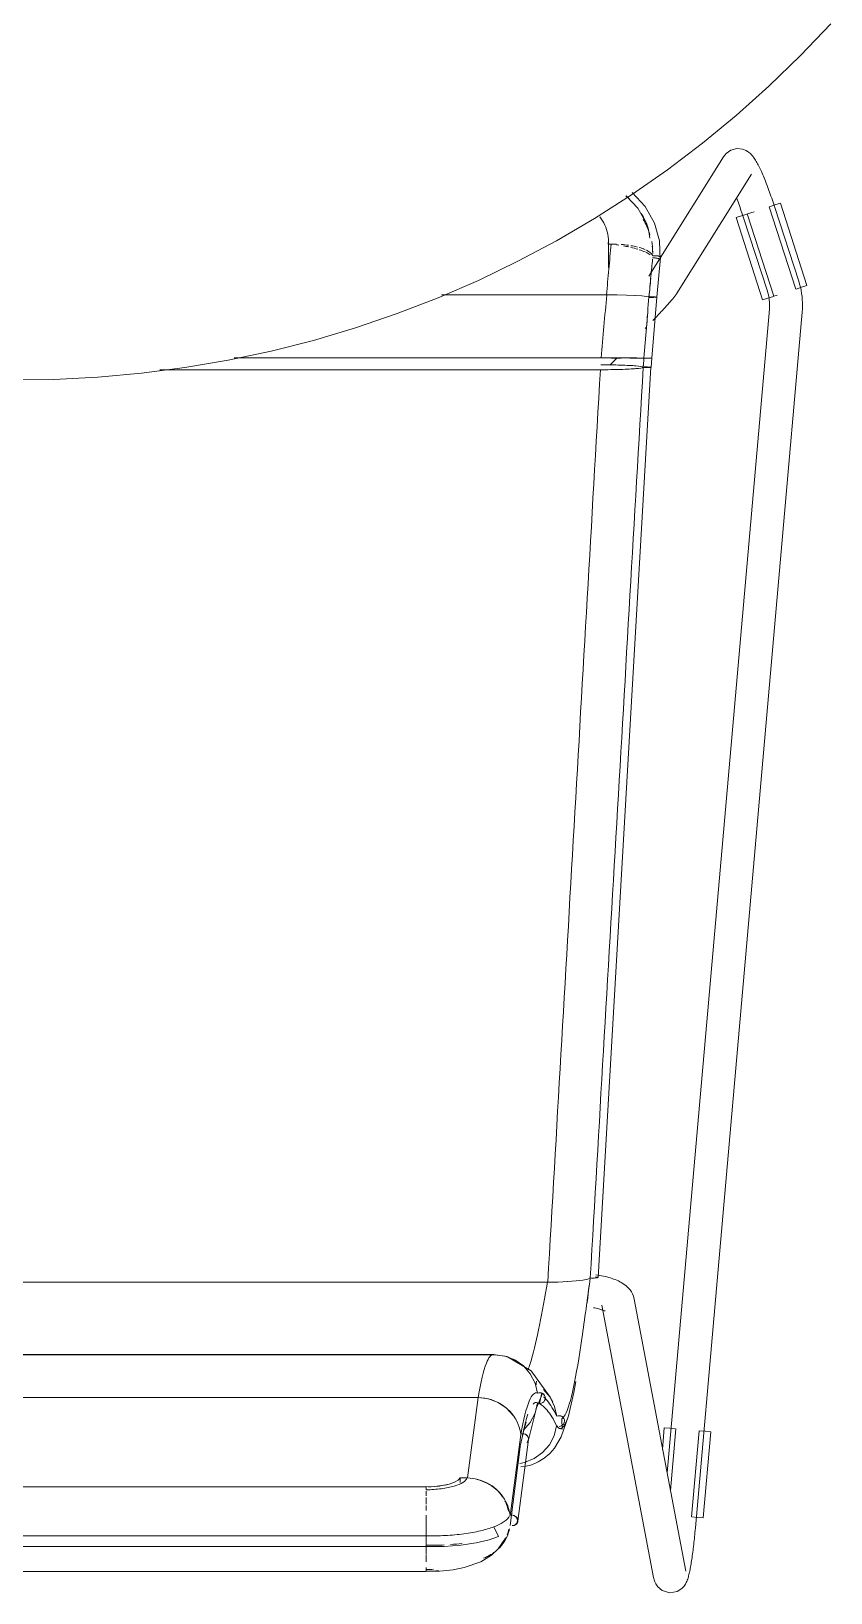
# Model space of a CAD drawing. Header units: millimetres. Extents: x 79795 to 317870, y -36033 to 97293.
# Drawn here: x 216901 to 217192, y 11463 to 12033 of the extents above; entities that cross this region are included whole.
import ezdxf

# ---------------------------------------------------------------- set-up
doc = ezdxf.new("R2010")
doc.units = ezdxf.units.MM
doc.header["$MEASUREMENT"] = 0
doc.layers.add('I-FURN', color=8, linetype='CONTINUOUS', lineweight=9)

msp = doc.modelspace()

# ---------------------------------------------------------------- linework, layer by layer
at = {"layer": 'I-FURN'}
for p, q in [((217181.25, 12023.81), (217192.29, 12035.39)), ((217169.76, 12012.68), (217181.25, 12023.81)), ((217157.83, 12002.02), (217169.76, 12012.68)), ((217145.48, 11991.85), (217157.83, 12002.02)), ((217132.74, 11982.18), (217145.48, 11991.85)), ((217153.23, 11986.95), (217130.2, 11950.18)), ((217154.12, 11988.07), (217153.23, 11986.95)), ((217154.12, 11988.07), (217155.86, 11989.29)), ((217155.86, 11989.29), (217158.08, 11989.88)), ((217158.08, 11989.88), (217160.06, 11989.71)), ((217160.06, 11989.71), (217161.44, 11989.18)), ((217161.44, 11989.18), (217162.35, 11988.62)), ((217162.35, 11988.62), (217162.98, 11988.1)), ((217162.98, 11988.1), (217163.44, 11987.63)), ((217163.44, 11987.63), (217163.81, 11987.21)), ((217163.81, 11987.21), (217164.13, 11986.81)), ((217164.13, 11986.81), (217164.4, 11986.41)), ((217164.4, 11986.41), (217164.66, 11986.03)), ((217164.66, 11986.03), (217164.9, 11985.64)), ((217119.62, 11973.02), (217132.74, 11982.18)), ((217136.09, 11936.99), (217163.4, 11980.58)), ((217164.9, 11985.64), (217165.14, 11985.24)), ((217165.14, 11985.24), (217165.37, 11984.83)), ((217165.37, 11984.83), (217165.6, 11984.4)), ((217165.6, 11984.4), (217165.82, 11983.96)), ((217165.82, 11983.96), (217166.05, 11983.5)), ((217166.05, 11983.5), (217166.29, 11983.03)), ((217166.29, 11983.03), (217166.52, 11982.54)), ((217166.52, 11982.54), (217166.75, 11982.03)), ((217166.75, 11982.03), (217166.99, 11981.5)), ((217166.99, 11981.5), (217167.23, 11980.96)), ((217167.23, 11980.96), (217167.47, 11980.39)), ((217167.47, 11980.39), (217167.72, 11979.82)), ((217167.72, 11979.82), (217167.97, 11979.22)), ((217167.97, 11979.22), (217168.21, 11978.61)), ((217168.21, 11978.61), (217168.47, 11977.98)), ((217168.47, 11977.98), (217168.72, 11977.34)), ((217168.72, 11977.34), (217168.97, 11976.69)), ((217168.97, 11976.69), (217169.23, 11976.03)), ((217169.23, 11976.03), (217169.48, 11975.35)), ((217169.48, 11975.35), (217169.73, 11974.66)), ((217169.73, 11974.66), (217169.99, 11973.96)), ((217106.14, 11964.4), (217119.62, 11973.02)), ((217121.91, 11968.18), (217117.66, 11972.64)), ((217124.6, 11968.76), (217119.85, 11973.91)), ((217158.04, 11971.69), (217158.27, 11971.07)), ((217158.27, 11971.07), (217158.5, 11970.43)), ((217158.5, 11970.43), (217158.74, 11969.78)), ((217158.74, 11969.78), (217158.97, 11969.13)), ((217158.97, 11969.13), (217159.21, 11968.46)), ((217169.99, 11973.96), (217170.24, 11973.25)), ((217169.99, 11968.71), (217171.96, 11969.35)), ((217170.24, 11973.25), (217170.5, 11972.54)), ((217170.5, 11972.54), (217170.75, 11971.82)), ((217170.75, 11971.82), (217171, 11971.09)), ((217171, 11971.09), (217171.25, 11970.35)), ((217171.25, 11970.35), (217171.5, 11969.62)), ((217171.5, 11969.62), (217171.74, 11968.88)), ((217171.96, 11969.35), (217173.91, 11969.98)), ((217173.91, 11969.98), (217183.6, 11939.97)), ((217092.33, 11956.32), (217106.14, 11964.4)), ((217125.28, 11962.35), (217121.91, 11968.18)), ((217127.98, 11962.75), (217124.6, 11968.76)), ((217157.76, 11964.76), (217159.71, 11965.39)), ((217157.76, 11964.76), (217167.45, 11934.76)), ((217159.21, 11968.46), (217159.44, 11967.79)), ((217159.44, 11967.79), (217159.68, 11967.11)), ((217159.68, 11967.11), (217159.91, 11966.42)), ((217159.71, 11965.39), (217161.68, 11966.03)), ((217159.91, 11966.42), (217160.14, 11965.73)), ((217160.14, 11965.73), (217160.37, 11965.04)), ((217160.37, 11965.04), (217160.48, 11964.71)), ((217160.48, 11964.71), (217169.19, 11937.9)), ((217171.49, 11936.06), (217161.8, 11966.07)), ((217164.38, 11966.9), (217161.9, 11966.1)), ((217169.87, 11968.67), (217179.56, 11938.67)), ((217171.74, 11968.88), (217171.89, 11968.42)), ((217180.6, 11941.6), (217171.89, 11968.42)), ((217129.86, 11956.23), (217127.98, 11962.75)), ((217078.21, 11948.8), (217092.33, 11956.32)), ((217111.15, 11955.11), (217112.19, 11955.11)), ((217111.2, 11946.6), (217111.2, 11956.35)), ((217130.14, 11949.32), (217129.86, 11956.23)), ((217063.8, 11941.86), (217078.21, 11948.8)), ((217129.83, 11949.6), (217125.92, 11943.36)), ((217130.27, 11950.21), (217128.85, 11935.72)), ((217049.12, 11935.49), (217063.8, 11941.86)), ((217180.62, 11941.56), (217180.6, 11941.6)), ((217180.95, 11940.47), (217180.62, 11941.56)), ((217181.23, 11939.36), (217180.95, 11940.47)), ((217034.2, 11929.72), (217049.12, 11935.49)), ((217110.5, 11936.55), (217050.38, 11936.55)), ((217050.38, 11936.55), (217110.5, 11936.55)), ((217114.26, 11936.53), (217110.5, 11936.55)), ((217110.62, 11936.55), (217114.35, 11936.53)), ((217114.35, 11936.53), (217117.79, 11936.45)), ((217117.79, 11936.45), (217114.36, 11936.53)), ((217120.89, 11936.34), (217117.79, 11936.45)), ((217117.86, 11936.45), (217120.89, 11936.34)), ((217123.37, 11936.19), (217120.89, 11936.34)), ((217120.93, 11936.34), (217123.37, 11936.19)), ((217125.1, 11936.01), (217123.37, 11936.19)), ((217123.39, 11936.19), (217125.1, 11936.01)), ((217126, 11935.82), (217125.1, 11936.01)), ((217125.11, 11936.01), (217125.99, 11935.82)), ((217125.99, 11935.82), (217126.46, 11935.82)), ((217126.47, 11935.82), (217126, 11935.82)), ((217126.01, 11935.63), (217126.48, 11935.62)), ((217126.48, 11935.62), (217126.01, 11935.63)), ((217126.46, 11935.82), (217126.96, 11935.83)), ((217126.96, 11935.83), (217126.47, 11935.82)), ((217126.48, 11935.62), (217126.98, 11935.62)), ((217126.97, 11935.62), (217126.48, 11935.62)), ((217127.45, 11935.82), (217126.96, 11935.83)), ((217126.96, 11935.83), (217127.45, 11935.82)), ((217127.47, 11935.63), (217126.97, 11935.62)), ((217126.98, 11935.62), (217127.47, 11935.63)), ((217128.84, 11935.72), (217127.02, 11913.52)), ((217127.91, 11935.81), (217127.45, 11935.82)), ((217127.45, 11935.82), (217127.9, 11935.81)), ((217127.47, 11935.63), (217127.92, 11935.64)), ((217127.92, 11935.64), (217127.47, 11935.63)), ((217127.9, 11935.81), (217128.29, 11935.8)), ((217128.29, 11935.8), (217127.91, 11935.81)), ((217128.59, 11935.77), (217128.29, 11935.8)), ((217128.29, 11935.8), (217128.58, 11935.77)), ((217128.3, 11935.65), (217128.59, 11935.67)), ((217128.59, 11935.67), (217128.3, 11935.65)), ((217128.78, 11935.75), (217128.59, 11935.77)), ((217128.59, 11935.67), (217128.78, 11935.7)), ((217128.78, 11935.7), (217128.59, 11935.67)), ((217128.77, 11935.75), (217128.84, 11935.72)), ((217128.85, 11935.72), (217128.78, 11935.75)), ((217128.78, 11935.7), (217128.85, 11935.72)), ((217128.84, 11935.72), (217128.78, 11935.7)), ((217134.56, 11935.01), (217134.33, 11934.75)), ((217134.78, 11935.26), (217134.56, 11935.01)), ((217134.98, 11935.51), (217134.78, 11935.26)), ((217135.17, 11935.74), (217134.98, 11935.51)), ((217135.35, 11935.96), (217135.17, 11935.74)), ((217135.52, 11936.18), (217135.35, 11935.96)), ((217135.7, 11936.41), (217135.52, 11936.18)), ((217135.88, 11936.67), (217135.7, 11936.41)), ((217136.09, 11936.99), (217135.88, 11936.67)), ((217169.4, 11935.39), (217167.45, 11934.76)), ((217169.19, 11937.9), (217169.38, 11937.26)), ((217169.38, 11937.26), (217169.55, 11936.62)), ((217171.37, 11936.02), (217169.4, 11935.39)), ((217169.55, 11936.62), (217169.69, 11935.97)), ((217169.69, 11935.97), (217169.8, 11935.32)), ((217169.8, 11935.32), (217169.89, 11934.67)), ((217172.75, 11936.47), (217171.59, 11936.09)), ((217181.65, 11939.34), (217179.68, 11938.7)), ((217181.47, 11938.25), (217181.23, 11939.36)), ((217181.67, 11937.12), (217181.47, 11938.25)), ((217183.6, 11939.97), (217181.65, 11939.34)), ((217181.82, 11935.99), (217181.67, 11937.12)), ((217181.92, 11934.85), (217181.82, 11935.99)), ((217181.98, 11933.71), (217181.92, 11934.85)), ((217019.06, 11924.54), (217034.2, 11929.72)), ((217129.25, 11929.15), (217128.82, 11928.68)), ((217129.67, 11929.6), (217129.25, 11929.15)), ((217130.08, 11930.04), (217129.67, 11929.6)), ((217130.49, 11930.48), (217130.08, 11930.04)), ((217130.88, 11930.9), (217130.49, 11930.48)), ((217131.26, 11931.32), (217130.88, 11930.9)), ((217131.63, 11931.72), (217131.26, 11931.32)), ((217131.98, 11932.11), (217131.63, 11931.72)), ((217132.33, 11932.49), (217131.98, 11932.11)), ((217132.66, 11932.85), (217132.33, 11932.49)), ((217169.93, 11931.34), (217132.65, 11506.99)), ((217132.97, 11933.2), (217132.66, 11932.85)), ((217133.27, 11933.54), (217132.97, 11933.2)), ((217133.56, 11933.86), (217133.27, 11933.54)), ((217133.83, 11934.17), (217133.56, 11933.86)), ((217134.09, 11934.47), (217133.83, 11934.17)), ((217134.33, 11934.75), (217134.09, 11934.47)), ((217142.94, 11486.97), (217181.89, 11930.29)), ((217169.89, 11934.67), (217169.95, 11934.01)), ((217169.94, 11931.36), (217169.93, 11931.34)), ((217169.98, 11932.02), (217169.94, 11931.36)), ((217169.95, 11934.01), (217169.99, 11933.35)), ((217170, 11932.68), (217169.98, 11932.02)), ((217169.99, 11933.35), (217170, 11932.68)), ((217181.89, 11930.29), (217181.97, 11931.43)), ((217181.97, 11931.43), (217182, 11932.57)), ((217182, 11932.57), (217181.98, 11933.71)), ((217003.72, 11919.98), (217019.06, 11924.54)), ((217125.11, 11924.77), (217124.63, 11924.26)), ((217127.93, 11927.74), (217127.47, 11927.25)), ((217128.37, 11928.21), (217127.93, 11927.74)), ((217128.82, 11928.68), (217128.37, 11928.21)), ((216988.22, 11916.03), (217003.72, 11919.98)), ((216956.8, 11910.02), (216972.57, 11912.71)), ((216972.57, 11912.71), (216988.22, 11916.03)), ((216974.81, 11913.59), (217108.55, 11913.59)), ((217108.55, 11913.59), (216974.81, 11913.59)), ((217108.55, 11913.59), (217112.34, 11913.58)), ((217112.34, 11913.58), (217108.55, 11913.59)), ((217111.78, 11910.91), (217114.12, 11913.34)), ((217112.34, 11913.58), (217115.91, 11913.58)), ((217115.91, 11913.58), (217112.34, 11913.58)), ((217115.9, 11913.47), (217112.34, 11913.46)), ((217112.34, 11913.46), (217115.9, 11913.47)), ((217115.91, 11913.58), (217119.04, 11913.57)), ((217119.04, 11913.57), (217115.91, 11913.58)), ((217121.52, 11913.49), (217119.02, 11913.48)), ((217119.03, 11913.48), (217121.53, 11913.49)), ((217119.04, 11913.57), (217121.54, 11913.56)), ((217121.54, 11913.56), (217119.04, 11913.57)), ((217123.27, 11913.5), (217121.52, 11913.49)), ((217121.53, 11913.49), (217123.28, 11913.5)), ((217123.29, 11913.54), (217121.54, 11913.56)), ((217121.55, 11913.56), (217123.29, 11913.54)), ((217123.29, 11913.54), (217124.18, 11913.53)), ((217124.18, 11913.53), (217123.29, 11913.54)), ((217124.64, 11913.52), (217124.17, 11913.52)), ((217124.17, 11913.52), (217124.64, 11913.52)), ((217124.18, 11913.53), (217124.65, 11913.53)), ((217124.65, 11913.53), (217124.18, 11913.53)), ((217125.14, 11913.51), (217124.64, 11913.52)), ((217124.64, 11913.52), (217125.14, 11913.51)), ((217124.65, 11913.53), (217125.14, 11913.53)), ((217125.15, 11913.53), (217124.65, 11913.53)), ((217125.14, 11913.53), (217125.63, 11913.53)), ((217125.63, 11913.52), (217125.14, 11913.51)), ((217125.14, 11913.51), (217125.63, 11913.52)), ((217125.64, 11913.53), (217125.15, 11913.53)), ((217125.63, 11913.53), (217126.09, 11913.53)), ((217126.08, 11913.52), (217125.63, 11913.52)), ((217125.63, 11913.52), (217126.08, 11913.52)), ((217126.09, 11913.53), (217125.64, 11913.53)), ((217126.46, 11913.52), (217126.08, 11913.52)), ((217126.08, 11913.52), (217126.47, 11913.52)), ((217126.09, 11913.53), (217126.47, 11913.53)), ((217126.47, 11913.53), (217126.09, 11913.53)), ((217126.76, 11913.52), (217126.46, 11913.52)), ((217126.47, 11913.53), (217126.76, 11913.53)), ((217126.76, 11913.53), (217126.47, 11913.53)), ((217126.47, 11913.52), (217126.76, 11913.52)), ((217126.75, 11910.16), (217127.01, 11913.52)), ((217126.76, 11913.53), (217126.95, 11913.52)), ((217126.95, 11913.52), (217126.76, 11913.53)), ((217126.95, 11913.52), (217126.76, 11913.52)), ((217126.76, 11913.52), (217126.95, 11913.52)), ((217126.95, 11913.52), (217127.01, 11913.52)), ((217127.01, 11913.52), (217126.95, 11913.52)), ((217126.95, 11913.52), (217127.02, 11913.52)), ((217127.02, 11913.52), (217126.95, 11913.52)), ((216909.02, 11905.74), (216925, 11906.53)), ((216925, 11906.53), (216940.93, 11907.96)), ((216940.93, 11907.96), (216956.8, 11910.02)), ((216947.71, 11909.27), (217108.29, 11909.27)), ((217108.29, 11909.27), (216947.71, 11909.27)), ((217126.74, 11910.16), (217107.45, 11578.25)), ((217108.29, 11909.27), (217112.07, 11909.3)), ((217112.08, 11911.03), (217108.4, 11911.06)), ((217112.07, 11909.3), (217115.64, 11909.37)), ((217115.63, 11910.95), (217112.08, 11911.03)), ((217118.75, 11910.83), (217115.63, 11910.95)), ((217115.64, 11909.37), (217118.77, 11909.5)), ((217121.25, 11910.67), (217118.75, 11910.83)), ((217118.77, 11909.5), (217121.27, 11909.66)), ((217123, 11910.47), (217121.25, 11910.67)), ((217121.27, 11909.66), (217123.02, 11909.85)), ((217123.9, 11910.26), (217123, 11910.47)), ((217123.02, 11909.85), (217123.91, 11910.06)), ((217124.37, 11910.27), (217123.9, 11910.26)), ((217123.91, 11910.06), (217124.38, 11910.06)), ((217124.87, 11910.27), (217124.37, 11910.27)), ((217124.38, 11910.06), (217124.87, 11910.05)), ((217125.36, 11910.27), (217124.87, 11910.27)), ((217124.87, 11910.05), (217125.36, 11910.06)), ((217125.81, 11910.26), (217125.36, 11910.27)), ((217125.36, 11910.06), (217125.81, 11910.07)), ((217126.19, 11910.24), (217125.81, 11910.26)), ((217125.81, 11910.07), (217126.2, 11910.09)), ((217126.48, 11910.22), (217126.19, 11910.24)), ((217126.2, 11910.09), (217126.49, 11910.11)), ((217126.67, 11910.19), (217126.48, 11910.22)), ((217126.49, 11910.11), (217126.68, 11910.14)), ((217126.74, 11910.16), (217126.67, 11910.19)), ((217126.68, 11910.14), (217126.74, 11910.16)), ((216893.02, 11905.6), (216909.02, 11905.74)), ((216705.64, 11576.54), (217089.04, 11576.54)), ((217089.04, 11576.54), (216705.64, 11576.54)), ((217089.04, 11576.54), (217092.81, 11576.6)), ((217092.81, 11576.6), (217089.12, 11576.54)), ((217092.81, 11576.6), (217096.34, 11576.75)), ((217096.34, 11576.75), (217092.87, 11576.6)), ((217096.34, 11576.75), (217099.44, 11576.99)), ((217099.45, 11576.99), (217096.39, 11576.75)), ((217099.44, 11576.99), (217101.94, 11577.3)), ((217101.94, 11577.3), (217099.48, 11576.99)), ((217101.94, 11577.3), (217103.68, 11577.67)), ((217103.68, 11577.67), (217101.95, 11577.3)), ((217103.68, 11577.67), (217104.59, 11578.07)), ((217104.59, 11578.07), (217103.68, 11577.67)), ((217104.59, 11578.07), (217105.06, 11578.05)), ((217105.06, 11578.05), (217104.59, 11578.07)), ((217105.06, 11578.05), (217105.55, 11578.04)), ((217105.56, 11578.04), (217105.06, 11578.05)), ((217105.55, 11578.04), (217106.05, 11578.05)), ((217106.05, 11578.05), (217105.56, 11578.04)), ((217106.05, 11578.05), (217106.5, 11578.07)), ((217106.51, 11578.07), (217106.05, 11578.05)), ((217106.5, 11578.07), (217106.89, 11578.11)), ((217106.89, 11578.11), (217106.51, 11578.07)), ((217106.91, 11578.4), (217106.54, 11578.44)), ((217106.54, 11578.44), (217106.92, 11578.4)), ((217107.35, 11579.16), (217106.64, 11579.28)), ((217106.89, 11578.11), (217107.19, 11578.15)), ((217107.19, 11578.15), (217106.89, 11578.11)), ((217107.2, 11578.36), (217106.91, 11578.4)), ((217106.92, 11578.4), (217107.21, 11578.36)), ((217108.04, 11579.04), (217107.35, 11579.16)), ((217107.45, 11578.25), (217107.39, 11578.31)), ((217107.39, 11578.31), (217107.45, 11578.25)), ((217108.72, 11578.9), (217108.04, 11579.04)), ((217109.39, 11578.76), (217108.72, 11578.9)), ((217110.05, 11578.61), (217109.39, 11578.76)), ((217110.69, 11578.44), (217110.05, 11578.61)), ((217111.32, 11578.27), (217110.69, 11578.44)), ((217111.94, 11578.09), (217111.32, 11578.27)), ((217112.54, 11577.9), (217111.94, 11578.09)), ((217113.13, 11577.69), (217112.54, 11577.9)), ((217113.71, 11577.47), (217113.13, 11577.69)), ((217114.29, 11577.24), (217113.71, 11577.47)), ((217114.85, 11576.98), (217114.29, 11577.24)), ((217115.4, 11576.71), (217114.85, 11576.98)), ((217115.93, 11576.42), (217115.4, 11576.71)), ((217116.47, 11576.1), (217115.93, 11576.42)), ((217117.01, 11575.74), (217116.47, 11576.1)), ((217117.54, 11575.34), (217117.01, 11575.74)), ((217118.07, 11574.88), (217117.54, 11575.34)), ((217118.59, 11574.37), (217118.07, 11574.88)), ((217119.1, 11573.77), (217118.59, 11574.37)), ((217119.59, 11573.08), (217119.1, 11573.77)), ((217120.02, 11572.29), (217119.59, 11573.08)), ((217120.39, 11571.4), (217120.02, 11572.29)), ((217120.65, 11570.41), (217120.39, 11571.4)), ((217139.46, 11471.12), (217120.65, 11570.41)), ((217106.31, 11567.15), (217105.81, 11567.25)), ((217106.78, 11567.05), (217106.31, 11567.15)), ((217107.22, 11566.94), (217106.78, 11567.05)), ((217107.64, 11566.84), (217107.22, 11566.94)), ((217108.04, 11566.73), (217107.64, 11566.84)), ((217108.4, 11566.62), (217108.04, 11566.73)), ((217108.74, 11566.51), (217108.4, 11566.62)), ((217109.04, 11566.41), (217108.74, 11566.51)), ((217108.85, 11568.17), (217127.67, 11468.88)), ((217109.31, 11566.31), (217109.04, 11566.41)), ((217109.54, 11566.21), (217109.31, 11566.31)), ((217109.74, 11566.12), (217109.54, 11566.21)), ((217109.89, 11566.05), (217109.74, 11566.12)), ((217109.98, 11566), (217109.89, 11566.05)), ((217110.05, 11565.96), (217109.98, 11566)), ((217110.07, 11565.94), (217110.05, 11565.96)), ((216724.94, 11550.04), (217069.73, 11550.04)), ((217069.73, 11550.04), (216724.94, 11550.04)), ((217069.19, 11550.19), (216764.39, 11550.19)), ((217069.19, 11550.19), (217074.23, 11549.39)), ((217073.52, 11549.56), (217069.73, 11550.04)), ((217069.73, 11550.03), (217073.52, 11549.56)), ((217073.52, 11549.56), (217077.09, 11548.19)), ((217077.09, 11548.2), (217073.52, 11549.56)), ((217074.23, 11549.39), (217077.4, 11548.02)), ((217074.38, 11549.32), (217083.03, 11544.21)), ((217080.23, 11546.03), (217077.09, 11548.2)), ((217077.09, 11548.19), (217080.22, 11546.02)), ((217080.22, 11546.02), (217082.73, 11543.15)), ((217082.73, 11543.15), (217080.23, 11546.03)), ((217082.73, 11543.15), (217084.48, 11539.76)), ((217084.49, 11539.76), (217082.73, 11543.15)), ((217083.03, 11544.21), (217090.02, 11534.67)), ((217085.38, 11536.05), (217084.49, 11539.76)), ((217085.85, 11536.21), (217085.38, 11536.05)), ((217085.38, 11536.04), (217085.85, 11536.2)), ((217086.35, 11536.25), (217085.85, 11536.21)), ((217085.85, 11536.2), (217086.35, 11536.24)), ((217086.84, 11536.16), (217086.35, 11536.25)), ((217086.35, 11536.24), (217086.84, 11536.16)), ((217087.56, 11537.43), (217089.96, 11534.59)), ((217089.97, 11534.59), (217087.56, 11537.43)), ((217096.72, 11527.75), (217098.61, 11536.27)), ((217098.61, 11536.27), (217099.35, 11540.34)), ((216730.98, 11534.44), (217063.69, 11534.44)), ((217063.69, 11534.44), (216730.98, 11534.44)), ((217063.69, 11534.44), (217059.83, 11505.16)), ((217067.46, 11533.96), (217063.69, 11534.44)), ((217071.01, 11532.64), (217067.46, 11533.96)), ((217074.12, 11530.57), (217071.01, 11532.64)), ((217076.61, 11527.82), (217074.12, 11530.57)), ((217082.06, 11519.08), (217085.02, 11530.69)), ((217084.49, 11528.82), (217085.38, 11532.54)), ((217085.02, 11530.69), (217087.19, 11536.01)), ((217085.85, 11532.38), (217085.38, 11532.54)), ((217085.38, 11532.54), (217085.85, 11532.38)), ((217086.35, 11532.34), (217085.85, 11532.38)), ((217085.85, 11532.38), (217086.35, 11532.34)), ((217086.06, 11532.25), (217086.89, 11536.15)), ((217086.84, 11532.42), (217086.35, 11532.34)), ((217086.35, 11532.34), (217086.84, 11532.42)), ((217086.84, 11536.16), (217087.29, 11535.96)), ((217087.29, 11535.96), (217086.84, 11536.16)), ((217087.29, 11532.62), (217086.84, 11532.42)), ((217086.84, 11532.42), (217087.29, 11532.62)), ((217087.29, 11535.96), (217087.67, 11535.64)), ((217087.67, 11535.65), (217087.29, 11535.96)), ((217087.67, 11532.94), (217087.29, 11532.62)), ((217087.29, 11532.62), (217087.67, 11532.94)), ((217087.97, 11535.24), (217087.67, 11535.65)), ((217087.67, 11535.64), (217087.96, 11535.24)), ((217087.96, 11533.34), (217087.67, 11532.94)), ((217087.67, 11532.94), (217087.97, 11533.34)), ((217087.96, 11535.24), (217088.15, 11534.78)), ((217088.15, 11533.8), (217087.96, 11533.34)), ((217088.16, 11534.78), (217087.97, 11535.24)), ((217087.97, 11533.34), (217088.16, 11533.8)), ((217088.15, 11534.78), (217088.22, 11534.29)), ((217088.22, 11534.29), (217088.15, 11533.8)), ((217088.22, 11534.29), (217088.16, 11534.78)), ((217088.16, 11533.8), (217088.22, 11534.29)), ((217089.96, 11534.59), (217091.6, 11531.27)), ((217091.61, 11531.27), (217089.97, 11534.59)), ((217090.02, 11534.67), (217090.91, 11532.92)), ((217091.6, 11531.27), (217092.39, 11527.65)), ((217092.39, 11527.66), (217091.61, 11531.27)), ((217080.23, 11522.55), (217082.73, 11525.43)), ((217081.23, 11525.46), (217080.47, 11523.02)), ((217082.73, 11525.43), (217084.49, 11528.82)), ((217092.86, 11527.81), (217092.39, 11527.66)), ((217092.39, 11527.65), (217092.86, 11527.8)), ((217093.36, 11527.84), (217092.86, 11527.81)), ((217092.86, 11527.8), (217093.36, 11527.83)), ((217093.86, 11527.75), (217093.36, 11527.84)), ((217093.36, 11527.83), (217093.85, 11527.74)), ((217093.85, 11527.74), (217094.3, 11527.54)), ((217094.31, 11527.54), (217093.86, 11527.75)), ((217094.05, 11520.13), (217096.72, 11527.75)), ((217094.41, 11522.92), (217094.22, 11526.77)), ((217094.3, 11527.54), (217094.68, 11527.22)), ((217094.69, 11527.22), (217094.31, 11527.54)), ((217094.94, 11524.93), (217094.64, 11524.54)), ((217094.65, 11524.54), (217094.95, 11524.93)), ((217094.68, 11527.22), (217094.97, 11526.82)), ((217094.97, 11526.82), (217094.69, 11527.22)), ((217095.14, 11525.39), (217094.94, 11524.93)), ((217094.95, 11524.93), (217095.14, 11525.39)), ((217094.97, 11526.82), (217095.15, 11526.36)), ((217095.16, 11526.36), (217094.97, 11526.82)), ((217095.21, 11525.87), (217095.14, 11525.39)), ((217095.14, 11525.39), (217095.22, 11525.87)), ((217095.15, 11526.36), (217095.21, 11525.87)), ((217095.22, 11525.87), (217095.16, 11526.36)), ((217075.4, 11491.36), (217079.24, 11521.06)), ((217078.22, 11489.38), (217082.07, 11519.15)), ((217080.47, 11523.02), (217079.1, 11516.73)), ((217080.21, 11521.25), (217079.71, 11521.22)), ((217080.7, 11521.17), (217080.21, 11521.25)), ((217081.15, 11520.98), (217080.7, 11521.17)), ((217081.53, 11520.68), (217081.15, 11520.98)), ((217081.83, 11520.3), (217081.53, 11520.68)), ((217082.02, 11519.86), (217081.83, 11520.3)), ((217082.08, 11519.39), (217082.02, 11519.86)), ((217082.02, 11518.92), (217082.08, 11519.39)), ((217089.7, 11517.22), (217091.44, 11520.54)), ((217091.44, 11520.54), (217092.34, 11524.17)), ((217091.54, 11516.01), (217094.05, 11520.13)), ((217092.81, 11524.01), (217092.34, 11524.17)), ((217092.34, 11524.17), (217092.81, 11524)), ((217093.25, 11523.25), (217094.41, 11522.92)), ((217093.8, 11524.04), (217093.31, 11523.96)), ((217093.31, 11523.96), (217093.8, 11524.04)), ((217094.26, 11524.23), (217093.8, 11524.04)), ((217093.8, 11524.04), (217094.26, 11524.23)), ((217094.64, 11524.54), (217094.26, 11524.23)), ((217094.26, 11524.23), (217094.65, 11524.54)), ((217131.6, 11523.47), (217130.91, 11515.57)), ((217131.6, 11523.47), (217133.65, 11523.29)), ((217133.65, 11523.29), (217135.71, 11523.11)), ((217133.86, 11500.62), (217135.83, 11523.1)), ((217144.28, 11522.36), (217141.52, 11490.95)), ((217144.41, 11522.34), (217146.47, 11522.16)), ((217148.51, 11521.98), (217145.75, 11490.57)), ((217146.47, 11522.16), (217148.51, 11521.98)), ((217075.38, 11487.82), (217079.22, 11517.51)), ((217081.54, 11518.09), (217081.83, 11518.48)), ((217081.83, 11518.48), (217082.02, 11518.92)), ((217084.13, 11512.22), (217087.21, 11514.39)), ((217087.21, 11514.39), (217089.7, 11517.22)), ((217087.83, 11512.37), (217089.81, 11514.05)), ((217089.81, 11514.05), (217091.54, 11516.01)), ((217080.61, 11510.82), (217078.87, 11510.45)), ((217078.88, 11510.45), (217080.62, 11510.82)), ((217079.34, 11509.16), (217080.76, 11509.3)), ((217080.62, 11510.82), (217084.13, 11512.22)), ((217080.76, 11509.3), (217083.26, 11509.96)), ((217083.26, 11509.96), (217085.63, 11510.99)), ((217085.63, 11510.99), (217087.83, 11512.37)), ((217047.8, 11502.08), (217044.76, 11501.97)), ((217050.65, 11502.4), (217047.8, 11502.08)), ((217053.14, 11502.91), (217050.65, 11502.4)), ((217055.13, 11503.58), (217053.14, 11502.91)), ((217056.48, 11504.37), (217055.13, 11503.58)), ((217057.12, 11505.23), (217056.48, 11504.37)), ((217057.12, 11503.56), (217057.12, 11505.23)), ((217059.83, 11505.16), (217057.12, 11505.23)), ((217044.76, 11501.97), (216749.91, 11501.97)), ((216749.91, 11501.91), (217044.76, 11501.91)), ((217044.76, 11500.38), (217044.76, 11498.64)), ((217044.76, 11498.06), (217044.76, 11495.59)), ((217044.76, 11495.07), (217044.76, 11493.23)), ((217044.76, 11491.6), (217044.76, 11484.04)), ((217075.83, 11491.35), (217076.15, 11493.79)), ((217143.71, 11490.75), (217141.65, 11490.93)), ((217145.75, 11490.57), (217143.71, 11490.75)), ((217044.76, 11484.04), (217044.76, 11487.85)), ((217071.19, 11483.79), (217069.43, 11487.33)), ((217142.72, 11484.56), (217142.79, 11485.31)), ((217142.79, 11485.31), (217142.86, 11486.06)), ((217142.86, 11486.06), (217142.93, 11486.81)), ((217142.93, 11486.81), (217142.94, 11486.97)), ((217044.76, 11484.07), (216749.91, 11484.07)), ((216749.91, 11480.11), (217044.76, 11480.11)), ((217044.76, 11483.73), (217044.76, 11483.96)), ((217044.76, 11483.96), (217044.76, 11480.11)), ((217044.76, 11483.4), (217044.76, 11483.73)), ((217044.76, 11482.99), (217044.76, 11483.4)), ((217044.76, 11482.51), (217044.76, 11482.99)), ((217044.76, 11482.01), (217044.76, 11482.51)), ((217044.76, 11481.52), (217044.76, 11482.01)), ((217044.76, 11481.07), (217044.76, 11481.52)), ((217044.76, 11480.68), (217044.76, 11481.07)), ((217044.76, 11480.37), (217044.76, 11480.68)), ((217044.76, 11480.18), (217044.76, 11480.37)), ((217044.76, 11477.33), (217044.76, 11480.35)), ((217044.76, 11480.35), (217044.76, 11477.34)), ((217044.76, 11480.11), (217051.3, 11480.2)), ((217044.76, 11480.11), (217044.76, 11480.18)), ((217051.3, 11480.2), (217057.43, 11480.69)), ((217057.43, 11480.69), (217063.05, 11481.53)), ((217063.05, 11481.53), (217067.74, 11482.63)), ((217067.74, 11482.63), (217071.19, 11483.79)), ((217068.58, 11477), (217071.06, 11479.29)), ((217071.06, 11479.29), (217073.73, 11483.19)), ((217073.73, 11483.19), (217073.83, 11483.39)), ((217142.07, 11478.8), (217142.16, 11479.49)), ((217142.16, 11479.49), (217142.24, 11480.19)), ((217142.24, 11480.19), (217142.33, 11480.9)), ((217142.33, 11480.9), (217142.41, 11481.62)), ((217142.41, 11481.62), (217142.49, 11482.34)), ((217142.49, 11482.34), (217142.56, 11483.08)), ((217142.56, 11483.08), (217142.64, 11483.81)), ((217142.64, 11483.81), (217142.72, 11484.56)), ((217044.76, 11477.17), (217044.76, 11474.59)), ((217058.65, 11472.48), (217064.7, 11474.61)), ((217064.7, 11474.61), (217068.58, 11477)), ((217141.26, 11473.25), (217141.35, 11473.8)), ((217141.35, 11473.8), (217141.45, 11474.37)), ((217141.45, 11474.37), (217141.54, 11474.96)), ((217141.54, 11474.96), (217141.63, 11475.56)), ((217141.63, 11475.56), (217141.72, 11476.18)), ((217141.72, 11476.18), (217141.81, 11476.81)), ((217141.81, 11476.81), (217141.9, 11477.46)), ((217141.9, 11477.46), (217141.99, 11478.13)), ((217141.99, 11478.13), (217142.07, 11478.8)), ((216749.91, 11471.07), (217044.76, 11471.07)), ((217044.76, 11472.56), (217044.76, 11471.09)), ((217044.76, 11471.07), (217044.76, 11471.24)), ((217044.76, 11471.07), (217049.79, 11471.18)), ((217049.79, 11471.18), (217054.62, 11471.69)), ((217054.62, 11471.69), (217058.65, 11472.48)), ((217127.76, 11468.47), (217127.67, 11468.88)), ((217127.89, 11467.95), (217127.76, 11468.47)), ((217128.11, 11467.33), (217127.89, 11467.95)), ((217139.82, 11467.46), (217139.99, 11467.89)), ((217139.99, 11467.89), (217140.14, 11468.29)), ((217140.14, 11468.29), (217140.26, 11468.69)), ((217140.26, 11468.69), (217140.38, 11469.09)), ((217140.38, 11469.09), (217140.48, 11469.49)), ((217140.48, 11469.49), (217140.59, 11469.9)), ((217140.59, 11469.9), (217140.69, 11470.33)), ((217140.69, 11470.33), (217140.79, 11470.77)), ((217140.79, 11470.77), (217140.88, 11471.23)), ((217140.88, 11471.23), (217140.98, 11471.71)), ((217140.98, 11471.71), (217141.07, 11472.2)), ((217141.07, 11472.2), (217141.17, 11472.72)), ((217141.17, 11472.72), (217141.26, 11473.25)), ((217128.48, 11466.53), (217128.11, 11467.33)), ((217129.23, 11465.45), (217128.48, 11466.53)), ((217130.81, 11464.12), (217129.23, 11465.45)), ((217130.81, 11464.12), (217133.56, 11463.29)), ((217133.56, 11463.29), (217136.32, 11463.77)), ((217136.32, 11463.77), (217137.97, 11464.82)), ((217137.97, 11464.82), (217138.83, 11465.72)), ((217138.83, 11465.72), (217139.31, 11466.43)), ((217139.31, 11466.43), (217139.61, 11466.99)), ((217139.61, 11466.99), (217139.82, 11467.46))]:
    msp.add_line(p, q, dxfattribs=at)
for centre, major_axis, ratio, start_param, end_param in [((217063.56, 11519.37), (-15.78, 0), 0.955139, 3.495799, 4.704147), ((217063.56, 11519.37), (-15.78, 0), 0.955139, 3.254129, 3.495629), ((217080.12, 11519.38), (-1.96, 0), 0.955139, 2.379629, 4.923331), ((217044.76, 11486.82), (0, -15.75), 0.000004, 2.669107, 2.851347), ((217044.76, 11475.35), (12.4, 0), 0.287441, 4.712389, 4.932602)]:
    msp.add_ellipse(centre, major_axis=major_axis, ratio=ratio, start_param=start_param, end_param=end_param, dxfattribs=at)
for points in [[(217117.6, 11972.62), (217118.06, 11972.24), (217118.52, 11971.85), (217118.97, 11971.45)], [(217112.19, 11955.11), (217111.93, 11952.08), (217111.39, 11945.94), (217110.8, 11939.69), (217110.5, 11936.55)], [(217111.2, 11956.62), (217111.21, 11956.12), (217111.19, 11955.61), (217111.15, 11955.11)], [(217112.19, 11955.11), (217112.85, 11955.1), (217113.5, 11955.08), (217114.14, 11955.05)], [(217115.03, 11954.69), (217114.73, 11954.73), (217114.43, 11954.77), (217114.12, 11954.8)], [(217115.91, 11954.94), (217116.81, 11954.86), (217117.7, 11954.76), (217118.55, 11954.64)], [(217118.72, 11954.04), (217118.07, 11954.18), (217117.41, 11954.32), (217116.72, 11954.44)], [(217121.98, 11953.19), (217121.17, 11953.44), (217120.3, 11953.67), (217119.38, 11953.89)], [(217119.4, 11954.5), (217120.24, 11954.36), (217121.05, 11954.2), (217121.78, 11954.01)], [(217124.6, 11952.2), (217123.97, 11952.49), (217123.22, 11952.77), (217122.4, 11953.04)], [(217122.45, 11953.83), (217123.18, 11953.62), (217123.82, 11953.38), (217124.42, 11953.14)], [(217126.42, 11951.13), (217126.01, 11951.45), (217125.49, 11951.77), (217124.85, 11952.08)], [(217127.09, 11956.05), (217127.28, 11954.82), (217127.31, 11953.56), (217127.32, 11952.3)], [(217127.39, 11951.6), (217127.37, 11952.5), (217127.31, 11953.4), (217127.21, 11954.29)], [(217130.08, 11949.47), (217130.04, 11949.51), (217129.92, 11949.61), (217129.62, 11949.74), (217129.24, 11949.86), (217128.78, 11949.95), (217128.29, 11950.02), (217127.79, 11950.05), (217127.48, 11950.05), (217127.33, 11950.04)], [(217126.71, 11942.71), (217126.48, 11940.43), (217126.25, 11938.13), (217126.03, 11935.82)], [(217110.62, 11936.55), (217110.27, 11932.73), (217109.93, 11928.91), (217109.58, 11925.08)], [(217124.18, 11913.53), (217124.48, 11917.25), (217125.08, 11924.68), (217125.69, 11932.11), (217125.99, 11935.82)], [(217109.58, 11925.08), (217109.24, 11921.25), (217108.9, 11917.42), (217108.55, 11913.59)], [(217124.17, 11913.52), (217124.13, 11912.97), (217124.04, 11911.89), (217123.95, 11910.81), (217123.9, 11910.26)], [(217124.18, 11913.53), (217124.13, 11912.95), (217124.04, 11911.8), (217123.95, 11910.64), (217123.91, 11910.06)], [(217108.29, 11909.27), (217105.09, 11853.74), (217101.9, 11798.21), (217098.7, 11742.78)], [(217104.59, 11578.07), (217107.81, 11633.3), (217114.25, 11743.9), (217120.69, 11854.66), (217123.91, 11910.06)], [(217123.9, 11910.26), (217124.5, 11910.28), (217126, 11910.28), (217126.75, 11910.2), (217126.75, 11910.16)], [(217098.7, 11742.78), (217095.51, 11687.32), (217092.31, 11631.9), (217089.12, 11576.54)], [(217104.57, 11578.06), (217104.18, 11574.93), (217103.78, 11571.77), (217103.39, 11568.65)], [(217069.73, 11550.03), (217069.55, 11550.13), (217069.37, 11550.19), (217069.19, 11550.19)], [(217085.38, 11536.04), (217084.36, 11536.59), (217082.31, 11534.62), (217080.26, 11526.56), (217079.24, 11521.06)], [(217084.99, 11540.51), (217084.93, 11540.04), (217084.88, 11539.57), (217084.82, 11539.11)], [(217085.38, 11532.54), (217084.83, 11532.83), (217084.29, 11532.69), (217083.74, 11532.12)], [(217081.84, 11528.38), (217081.18, 11526.49), (217080.53, 11523.68), (217079.87, 11520.64)], [(217059.59, 11505.15), (217059.46, 11504.59), (217058.51, 11503.49), (217055.19, 11502.09), (217050.39, 11501.13), (217046.66, 11500.87), (217044.76, 11500.84)], [(217045.6, 11501.92), (217048.38, 11501.98), (217050.92, 11502.34), (217053.14, 11502.86)], [(217075.4, 11491.36), (217075.25, 11492.6), (217074.67, 11494.98), (217072.9, 11498.32), (217070.37, 11501.16), (217067.23, 11503.35), (217063.63, 11504.76), (217061.13, 11505.12), (217059.83, 11505.16)], [(217073.41, 11496.87), (217074.11, 11495.61), (217074.51, 11494.25), (217074.85, 11492.87)], [(217075.19, 11491.37), (217074.84, 11490.64), (217073.53, 11489.24), (217071.06, 11487.97), (217069.6, 11487.4)], [(217074.93, 11486.48), (217074.77, 11485.8), (217074.57, 11485.13), (217074.32, 11484.47)], [(217051.36, 11480.74), (217049.18, 11480.63), (217046.98, 11480.6), (217044.76, 11480.64)], [(217057.92, 11481.32), (217056.51, 11481.14), (217055.05, 11480.97), (217053.58, 11480.86)], [(217049.36, 11471.35), (217047.89, 11471.22), (217046.34, 11471.15), (217044.76, 11471.16)]]:
    msp.add_open_spline(points, degree=3, dxfattribs=at)
for points, knots in [([(217108.04, 11965), (217108.8, 11964.09), (217110.73, 11961.09), (217111.36, 11957.49), (217111.15, 11955.11)], [0.5, 0.5, 0.5, 0.5, 0.6666667, 1, 1, 1, 1]), ([(217123.22, 11966.23), (217123.79, 11965.34), (217125.46, 11962.52), (217126.07, 11959.41), (217126.36, 11957.27)], [0.591443, 0.591443, 0.591443, 0.591443, 0.6666667, 0.8236682, 0.8236682, 0.8236682, 0.8236682]), ([(217126.35, 11958.38), (217125.96, 11959.72), (217125.23, 11961.68), (217124.22, 11963.51), (217123.87, 11964.08)], [0.2297626, 0.2297626, 0.2297626, 0.2297626, 0.3333333, 0.3824546, 0.3824546, 0.3824546, 0.3824546]), ([(217124.91, 11952.93), (217125.59, 11952.61), (217126.72, 11951.91), (217127.28, 11951.16), (217127.43, 11950.77)], [0.6690305, 0.6690305, 0.6690305, 0.6690305, 0.8333333, 1, 1, 1, 1]), ([(217127.32, 11949.61), (217127.12, 11947.55), (217126.68, 11942.98), (217126.23, 11938.34), (217126, 11935.82)], [0.0788661, 0.0788661, 0.0788661, 0.0788661, 0.5, 1, 1, 1, 1]), ([(217127.43, 11950.77), (217127.57, 11950.79), (217127.86, 11950.82), (217128.28, 11950.84), (217128.65, 11950.83), (217128.95, 11950.8), (217129.22, 11950.77), (217129.47, 11950.72), (217129.69, 11950.66), (217129.89, 11950.59), (217130.08, 11950.5), (217130.19, 11950.41), (217130.22, 11950.36)], [0, 0, 0, 0, 0.0555556, 0.1111111, 0.1666667, 0.1944444, 0.2222222, 0.2777778, 0.3055556, 0.3333333, 0.3888889, 0.4444444, 0.4444444, 0.4444444, 0.4444444]), ([(217124.17, 11913.52), (217124.48, 11917.21), (217124.92, 11922.54), (217125.36, 11927.87), (217125.5, 11929.52)], [0, 0, 0, 0, 0.5, 0.7233886, 0.7233886, 0.7233886, 0.7233886]), ([(217123.91, 11910.06), (217123.63, 11909.92), (217122.24, 11909.71), (217118.88, 11909.49), (217115.72, 11909.37), (217112.11, 11909.29), (217109.56, 11909.27), (217108.29, 11909.27)], [-1, -1, -1, -1, -0.666667, -0.5, -0.333333, -0.166667, 0, 0, 0, 0]), ([(217108.4, 11911.06), (217110.91, 11911.06), (217114.68, 11911), (217118.87, 11910.84), (217122.22, 11910.62), (217123.61, 11910.41), (217123.9, 11910.26)], [-0.996036, -0.996036, -0.996036, -0.996036, -0.6666667, -0.5, -0.3333333, 0, 0, 0, 0]), ([(217126.75, 11910.16), (217126.75, 11910.14), (217126.61, 11910.12), (217126.22, 11910.09), (217125.83, 11910.07), (217125.37, 11910.06), (217124.88, 11910.05), (217124.38, 11910.05), (217124.06, 11910.06), (217123.91, 11910.06)], [-0.498493, -0.498493, -0.498493, -0.498493, -0.375, -0.3125, -0.25, -0.1875, -0.125, -0.0625, 0, 0, 0, 0]), ([(217089.04, 11576.54), (217088.06, 11571.15), (217086.12, 11560.37), (217083.68, 11549.66), (217082.22, 11545.41), (217081.74, 11544.26)], [0, 0, 0, 0, 0.25, 0.5, 0.625, 0.625, 0.625, 0.625]), ([(217104.59, 11578.07), (217103.57, 11570.52), (217101.54, 11555.3), (217098.49, 11536.87), (217096.05, 11528.57), (217094.63, 11526.97), (217094.22, 11526.77)], [0, 0, 0, 0, 0.25, 0.5, 0.75, 0.8499411, 0.8499411, 0.8499411, 0.8499411]), ([(217069.19, 11550.19), (217068.36, 11550.19), (217066.53, 11547.8), (217064.7, 11540.16), (217063.69, 11534.44)], [0.0892847, 0.0892847, 0.0892847, 0.0892847, 0.5, 1, 1, 1, 1]), ([(217092.34, 11524.17), (217091.18, 11526.57), (217089.09, 11530), (217086.99, 11531.79), (217086.06, 11532.25)], [0, 0, 0, 0, 0.5, 0.9025383, 0.9025383, 0.9025383, 0.9025383]), ([(217092.39, 11527.65), (217091.22, 11530.06), (217089.59, 11532.72), (217087.97, 11534.39), (217087.51, 11534.78)], [0, 0, 0, 0, 0.5, 0.6963068, 0.6963068, 0.6963068, 0.6963068]), ([(217096.11, 11526.38), (217095.88, 11525.75), (217094.62, 11522.84), (217093.36, 11522.61), (217092.34, 11524.17)], [0.6929173, 0.6929173, 0.6929173, 0.6929173, 0.75, 1, 1, 1, 1]), ([(217063.37, 11504.61), (217064.6, 11504.28), (217068.12, 11502.86), (217071.43, 11500.39), (217072.56, 11498.24)], [-0.8333333, -0.8333333, -0.8333333, -0.8333333, -0.6666667, -0.3333333, -0.3333333, -0.3333333, -0.3333333]), ([(217076.65, 11491.45), (217076.77, 11491.41), (217077, 11491.31), (217077.41, 11491.03), (217077.87, 11490.49), (217078.12, 11489.62), (217077.89, 11488.84), (217077.49, 11488.32), (217077.11, 11488.03), (217076.65, 11487.84), (217076.32, 11487.8), (217076.16, 11487.79)], [-0.8125, -0.8125, -0.8125, -0.8125, -0.765625, -0.71875, -0.625, -0.5, -0.375, -0.3125, -0.25, -0.1875, -0.125, -0.125, -0.125, -0.125]), ([(217076.25, 11487.78), (217076.39, 11487.77), (217076.62, 11487.79), (217076.91, 11487.86), (217077.17, 11487.95), (217077.49, 11488.14), (217077.81, 11488.43), (217078.04, 11488.78), (217078.18, 11489.13), (217078.23, 11489.44), (217078.23, 11489.72), (217078.2, 11489.98), (217078.13, 11490.23), (217078.01, 11490.49), (217077.82, 11490.8), (217077.5, 11491.12), (217077.1, 11491.36), (217076.75, 11491.47), (217076.49, 11491.52), (217076.32, 11491.54), (217076.25, 11491.55)], [0.1111111, 0.1111111, 0.1111111, 0.1111111, 0.1666667, 0.1944444, 0.2222222, 0.2777778, 0.3333333, 0.3888889, 0.4444444, 0.4791667, 0.5138889, 0.5486111, 0.5833333, 0.6180556, 0.6527778, 0.7222222, 0.7916667, 0.8263889, 0.8611111, 0.8888889, 0.8888889, 0.8888889, 0.8888889]), ([(217069.43, 11487.33), (217068.01, 11486.79), (217064.68, 11485.8), (217058.62, 11484.7), (217051.76, 11484.07), (217047.11, 11484), (217044.76, 11484.04)], [0.3397465, 0.3397465, 0.3397465, 0.3397465, 0.5, 0.6666667, 0.8333333, 0.9999948, 0.9999948, 0.9999948, 0.9999948]), ([(217070.27, 11478.56), (217071.21, 11479.35), (217072.89, 11481.17), (217074.49, 11483.98), (217074.95, 11485.9), (217075.11, 11486.63)], [0.5, 0.5, 0.5, 0.5, 0.6666667, 0.8333333, 0.9365189, 0.9365189, 0.9365189, 0.9365189]), ([(217065.63, 11475.91), (217066.15, 11476.1), (217067.49, 11476.66), (217068.75, 11477.4), (217069.48, 11477.93)], [0.260519, 0.260519, 0.260519, 0.260519, 0.3333333, 0.4544474, 0.4544474, 0.4544474, 0.4544474])]:
    msp.add_open_spline(points, degree=3, knots=knots, dxfattribs=at)

doc.saveas('drawing.dxf')
